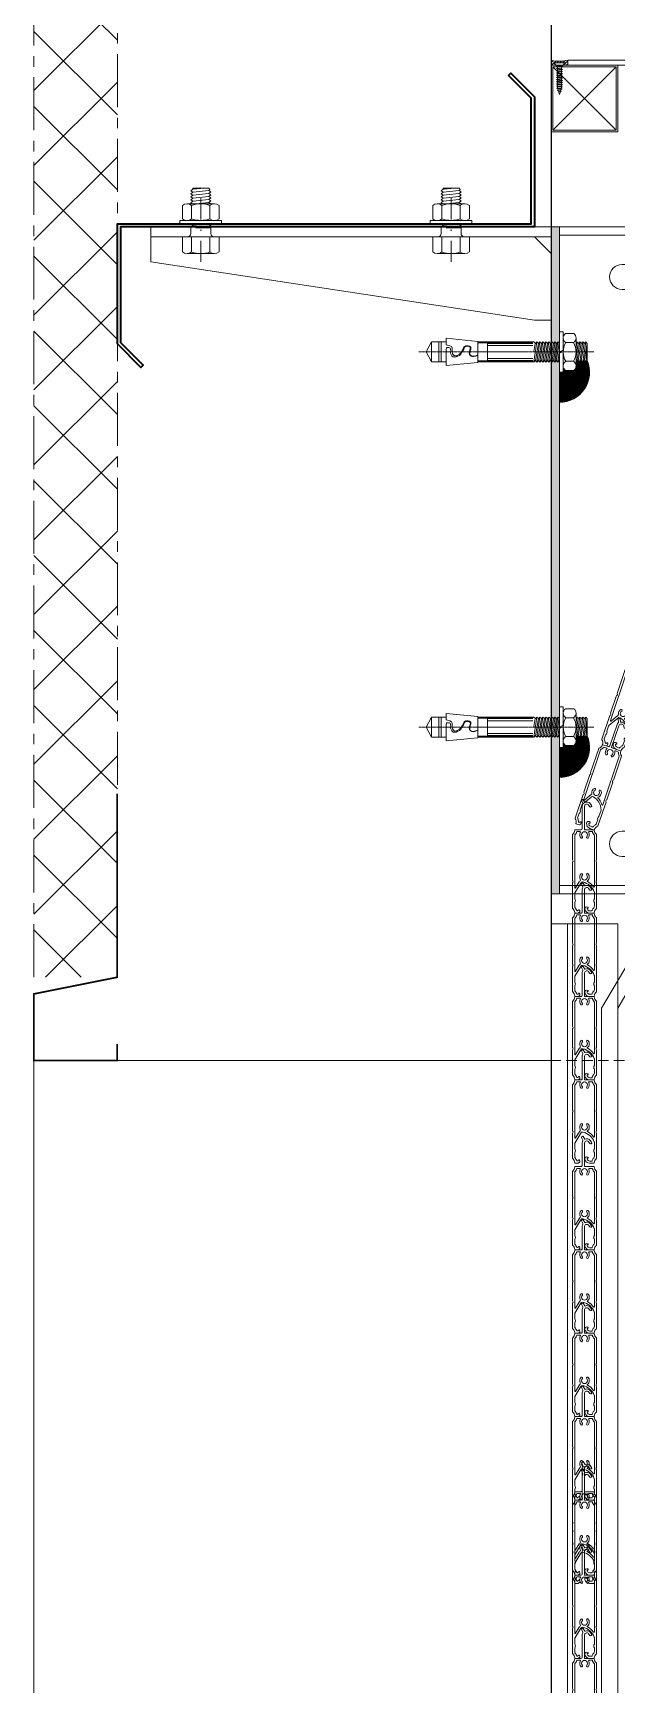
# Model space of a CAD drawing. Header units: millimetres. Extents: x -547695 to 905972, y -1055718 to 167349.
# Drawn here: x -528652 to -528302, y -937552 to -936561 of the extents above; entities that cross this region are included whole.
import ezdxf
from ezdxf.xclip import XClip

# ---------------------------------------------------------------- set-up
doc = ezdxf.new("R2010")
doc.units = ezdxf.units.MM
doc.header["$XCLIPFRAME"] = 0
for name, pattern in [('$0$CENTER', [2, 1.25, -0.25, 0.25, -0.25]), ('$0$CENTER2', [1.125, 0.75, -0.125, 0.125, -0.125]), ('$0$HIDDEN', [9.525, 6.35, -3.175]), ('CENTER', [50.8, 31.75, -6.35, 6.35, -6.35]), ('DASHDOT', [25.4, 12.7, -6.35, 0, -6.35])]:
    doc.linetypes.add(name, pattern=pattern)
for name, color, linetype, lineweight in [('$0$A-DOOR', 142, 'Continuous', 9), ('$0$A-EQPM', 127, 'Continuous', 9), ('$0$A-FINE', 255, 'Continuous', 5), ('$0$A-HIDD', 45, '$0$HIDDEN', 9), ('$0$A-LIFT', 3, 'Continuous', 9), ('$0$A-PATT', 252, 'Continuous', 9), ('A-FINE', 255, 'Continuous', 25), ('A-GRID', 250, 'CENTER', 15), ('A-HEVY', 111, 'Continuous', 35), ('A-PATT', 252, 'Continuous', 9), ('S-GRID-AXIS', 5, 'DASHDOT', 18)]:
    doc.layers.add(name, color=color, linetype=linetype, lineweight=lineweight)
doc.layers.add('7a-Flashing_01', color=1, linetype='Continuous')

# ---------------------------------------------------------------- blocks, each defined once
blk = doc.blocks.new('_ECU_M12')
at = {"layer": 'A-PATT'}
h = blk.add_hatch(color=256, dxfattribs=at)
h.dxf.hatch_style = 1
h.paths.add_polyline_path([(0, 10), (-8.23, 10, -0.176633), (-5.48, 9, -0.090415)])
h.paths.add_polyline_path([(8.23, 10), (0, 10, -0.090415), (5.48, 9, -0.176633)])
h = blk.add_hatch(color=256, dxfattribs=at)
h.dxf.hatch_style = 1
h.paths.add_polyline_path([(-5.48, 1, -0.176633), (-8.23, 0), (0, 0, -0.090415)])
h.paths.add_polyline_path([(5.48, 1, -0.090415), (0, 0), (8.23, 0, -0.176633)])
for p, q in [((-8.23, 10), (8.23, 10)), ((-10.97, 1), (-10.97, 9)), ((8.23, 0), (-8.23, 0)), ((-5.48, 1), (-5.48, 9)), ((5.48, 1), (5.48, 9)), ((10.97, 1), (10.97, 9))]:
    blk.add_line(p, q, dxfattribs=at)
for centre, radius, start, end in [((-8.23, 5.74), 4.26, 49.93201, 130.06799), ((0, -5.54), 15.54, 69.33452, 110.66548), ((8.23, 5.74), 4.26, 49.93201, 130.06799), ((-8.23, 4.26), 4.26, 229.93201, 310.06799), ((0, 15.54), 15.54, 249.33452, 290.66548), ((8.23, 4.26), 4.26, 229.93201, 310.06799)]:
    blk.add_arc(centre, radius, start, end, dxfattribs=at)
blk = doc.blocks.new('*U48')
h = blk.add_hatch(color=256)
h.dxf.hatch_style = 1
h.paths.add_polyline_path([(-0.23, -10, -0.086761), (-5.48, -9, -0.176633), (-8.23, -10)])
h.paths.add_polyline_path([(8.23, -10, -0.176633), (5.48, -9, -0.086761), (0.23, -10)])
for p, q in [((-6, 19.9), (6, 19.9)), ((-4.8, 29.31), (-5.4, 28.38)), ((-5.4, 28.38), (-4.8, 27.87)), ((-4.8, 29.31), (4.8, 29.31)), ((0, 29), (0, 29.31)), ((4.8, 28.71), (0, 29)), ((4.8, 28.71), (4.8, 29.31)), ((4.8, 28.71), (6, 27.7)), ((6, 27.7), (4.8, 26.92)), ((-10.97, 0), (-10.97, -9)), ((10.97, 0), (-10.97, 0)), ((-5.06, 7.9), (-6, 7.29)), ((-6, 7.29), (-4.8, 6.27)), ((-4.8, 6.27), (-6, 5.49)), ((-6, 5.49), (-6, 2)), ((-6, 5.49), (2.99, 5.49)), ((-5.48, 0), (-5.48, -9)), ((2.99, 5.49), (-4.8, 6.27)), ((4.79, 7.11), (6, 6.08)), ((5.48, 0), (5.48, -9)), ((6, 7.91), (6, 7.9)), ((6, 6.08), (6, 2)), ((10.97, 0), (10.97, -9)), ((-8.23, -10), (8.23, -10))]:
    blk.add_line(p, q)
for points in [[(4.8, 26.92), (6, 25.9), (4.8, 25.12), (-4.8, 26.08), (-6, 27.1), (-4.8, 27.87)], [(4.8, 25.12), (6, 24.1), (4.8, 23.32), (-4.8, 24.28), (-6, 25.3), (-4.8, 26.08)], [(4.8, 23.32), (6, 22.3), (4.8, 21.52), (-4.8, 22.48), (-6, 23.5), (-4.8, 24.28)]]:
    blk.add_lwpolyline(points, close=True)
for points in [[(2.99, 19.9), (-4.8, 20.68), (-6, 21.7), (-4.8, 22.48), (4.8, 21.52), (6, 20.5), (5.08, 19.9)], [(-6, 19.9), (-4.8, 20.68), (2.99, 19.9)], [(5.98, 7.9), (5.99, 7.89), (4.79, 7.11), (-3.14, 7.9)]]:
    blk.add_lwpolyline(points)
blk.add_lwpolyline([(-12.5, 7.9), (12.5, 7.9), (12.5, 9.4, 0.414214), (12, 9.9), (-12, 9.9, 0.414214), (-12.5, 9.4)], format="xyb", close=True)
for centre, radius, start, end in [((-8, 2), 2, 270, 0), ((8, 2), 2, 180, 270), ((-8.23, -5.74), 4.26, 229.93201, 310.06799), ((0, 5.51), 15.52, 249.29861, 290.70139), ((8.23, -5.74), 4.26, 229.93201, 310.06799)]:
    blk.add_arc(centre, radius, start, end)
at = {"layer": 'S-GRID-AXIS', "color": 250}
blk.add_line((0, -15), (0, 32), dxfattribs=at)
blk.add_blockref('_ECU_M12', (0, 9.9))
blk = doc.blocks.new('*U47')
h = blk.add_hatch(color=256)
h.dxf.hatch_style = 1
h.paths.add_polyline_path([(-0.23, -10, -0.086761), (-5.48, -9, -0.176633), (-8.23, -10)])
h.paths.add_polyline_path([(8.23, -10, -0.176633), (5.48, -9, -0.086761), (0.23, -10)])
for p, q in [((-6, 19.9), (6, 19.9)), ((-4.8, 29.31), (-5.4, 28.38)), ((-5.4, 28.38), (-4.8, 27.87)), ((-4.8, 29.31), (4.8, 29.31)), ((0, 29), (0, 29.31)), ((4.8, 28.71), (0, 29)), ((4.8, 28.71), (4.8, 29.31)), ((4.8, 28.71), (6, 27.7)), ((6, 27.7), (4.8, 26.92)), ((-10.97, 0), (-10.97, -9)), ((10.97, 0), (-10.97, 0)), ((-5.06, 7.9), (-6, 7.29)), ((-6, 7.29), (-4.8, 6.27)), ((-4.8, 6.27), (-6, 5.49)), ((-6, 5.49), (-6, 2)), ((-6, 5.49), (2.99, 5.49)), ((-5.48, 0), (-5.48, -9)), ((2.99, 5.49), (-4.8, 6.27)), ((4.79, 7.11), (6, 6.08)), ((5.48, 0), (5.48, -9)), ((6, 7.91), (6, 7.9)), ((6, 6.08), (6, 2)), ((10.97, 0), (10.97, -9)), ((-8.23, -10), (8.23, -10))]:
    blk.add_line(p, q)
for points in [[(4.8, 26.92), (6, 25.9), (4.8, 25.12), (-4.8, 26.08), (-6, 27.1), (-4.8, 27.87)], [(4.8, 25.12), (6, 24.1), (4.8, 23.32), (-4.8, 24.28), (-6, 25.3), (-4.8, 26.08)], [(4.8, 23.32), (6, 22.3), (4.8, 21.52), (-4.8, 22.48), (-6, 23.5), (-4.8, 24.28)]]:
    blk.add_lwpolyline(points, close=True)
for points in [[(2.99, 19.9), (-4.8, 20.68), (-6, 21.7), (-4.8, 22.48), (4.8, 21.52), (6, 20.5), (5.08, 19.9)], [(-6, 19.9), (-4.8, 20.68), (2.99, 19.9)], [(5.98, 7.9), (5.99, 7.89), (4.79, 7.11), (-3.14, 7.9)]]:
    blk.add_lwpolyline(points)
blk.add_lwpolyline([(-12.5, 7.9), (12.5, 7.9), (12.5, 9.4, 0.414214), (12, 9.9), (-12, 9.9, 0.414214), (-12.5, 9.4)], format="xyb", close=True)
for centre, radius, start, end in [((-8, 2), 2, 270, 0), ((8, 2), 2, 180, 270), ((-8.23, -5.74), 4.26, 229.93201, 310.06799), ((0, 5.51), 15.52, 249.29861, 290.70139), ((8.23, -5.74), 4.26, 229.93201, 310.06799)]:
    blk.add_arc(centre, radius, start, end)
at = {"layer": 'S-GRID-AXIS', "color": 250}
blk.add_line((0, -15), (0, 32), dxfattribs=at)
blk.add_blockref('_ECU_M12', (0, 9.9))
blk = doc.blocks.new('BXG')
blk.add_lwpolyline([(-78, 10), (0, 10), (0, 258.1), (69.31, 258.1), (82.9, 244.51), (84.24, 245.86), (70.1, 260), (-1.9, 260), (-1.9, 11.9), (-77.21, 11.9), (-90.8, 25.49), (-92.14, 24.14)], close=True)
at = {"layer": 'A-PATT', "ltscale": 2.5}
for points in [[(6, 0), (0, 0), (0, 240), (6, 240)], [(16, 0), (6, 10), (6, 240), (21, 240), (56, 10), (56, 0)]]:
    blk.add_lwpolyline(points, close=True, dxfattribs=at)
at = {"layer": 'A-PATT', "ltscale": 2.5, "rotation": 90}
for name, p in [('*U47', (6, 210)), ('*U48', (6, 60))]:
    blk.add_blockref(name, p, dxfattribs=at)
blk = doc.blocks.new('3g3g')
at = {"layer": 'A-PATT'}
h = blk.add_hatch(dxfattribs=at)
h.set_pattern_fill('ANSI37', color=256, scale=10)
h.set_pattern_definition([(45, (-417346.407, 321578.19), (-22.4506403, 22.4506403), []), (135, (-417346.407, 321578.19), (-22.4506403, -22.4506403), [])])
h.paths.add_polyline_path([(-10, 150), (-60, 150), (-60, 18450), (-10, 18450)])
blk.add_lwpolyline([(-10, 150), (-60, 150), (-60, 18450), (-10, 18450)], close=True)
at = {"layer": 'A-PATT', "ltscale": 0.3}
blk.add_lwpolyline([(250, 0), (250, 18450)], dxfattribs=at)
at = {"layer": 'A-HEVY', "xscale": -1, "rotation": 89.99999999999997}
blk.add_blockref('BXG', (250, 4000), dxfattribs=at)
blk = doc.blocks.new('$0$MTY')
for points in [[(626.11, -64799.93, -0.090196), (626.15, -64800.14), (626.15, -64804.13, 0.368278), (626.15, -64806.35), (626.15, -64808.48, -0.182607), (625.75, -64809.53, 0.096718), (624.89, -64810.99, -0.176758), (624.55, -64811.41), (623.19, -64811.41, -0.247641), (621.81, -64810.27, -0.460334), (622.04, -64809.75, 0.7323), (622.2, -64809.07, 0.638251), (620.41, -64810.41, 0.326604), (623.25, -64812.71), (625.79, -64812.71, 0.391294), (626.09, -64812.43, -0.198956), (627.34, -64809.98, 0.219541), (627.45, -64809.75), (627.45, -64794.61, -0.461538), (627.45, -64793.31), (627.45, -64782.11, -0.461538), (627.45, -64780.81), (627.45, -64765.67, 0.219541), (627.34, -64765.44, -0.198956), (626.09, -64762.98, 0.391294), (625.79, -64762.71), (620.44, -64762.71, -0.388859), (620.14, -64762.43), (620.14, -64748.91, -0.726905), (622.68, -64747.88), (623.48, -64748.92, 0.894046), (624.47, -64748.17), (623.58, -64747, 0.357314), (620.68, -64746.35, -0.31829), (620.36, -64746.3), (619.5, -64744.69, 0.333118), (619.19, -64744.56), (618.55, -64744.91, 0.4202), (618.45, -64745.23), (619.25, -64746.87, -0.283488), (619.26, -64747.28, 0.119039), (618.84, -64748.35), (618.84, -64761.91, -0.414214), (618.04, -64762.71), (614.7, -64762.71, 0.391294), (614.4, -64762.98, -0.198956), (613.15, -64765.44, 0.219541), (613.05, -64765.67), (613.05, -64780.81, -0.461538), (613.05, -64782.11), (613.05, -64793.31, -0.461538), (613.05, -64794.61), (613.05, -64809.75, 0.219541), (613.15, -64809.98, -0.198942), (614.4, -64812.43, 0.390366), (614.7, -64812.71), (616.48, -64812.71, 0.172119), (616.63, -64812.64), (617.35, -64811.95, 0.171024), (617.4, -64811.83), (617.4, -64811.21, 0.908513), (616.37, -64811.07, -0.468804), (615.6, -64811.23, 0.084333), (614.44, -64809.26, -0.199939), (614.35, -64809.05), (614.35, -64806.35, 0.368278), (614.35, -64804.13), (614.35, -64800.93, -0.132117), (614.43, -64800.62), (617.99, -64794.65, -0.289287), (619.22, -64794.04, -0.243866), (626.11, -64799.93)], [(614.35, -64797.44), (614.35, -64766.06, -0.196067), (614.43, -64765.85, 0.142518), (615.55, -64763.81), (617.47, -64763.81, -0.554704), (617.72, -64764.31, 0.323726), (618.17, -64767.67, 0.91687), (618.95, -64766.89, -2.282982), (621.55, -64766.89, 0.925267), (622.33, -64767.66, 0.32336), (622.77, -64764.32, -0.602267), (623.02, -64763.81), (624.94, -64763.81, 0.142518), (626.06, -64765.85, -0.196067), (626.15, -64766.06), (626.15, -64796.77, -0.734386), (625.6, -64796.94, 0.120007), (622, -64793.74, -0.641171), (622, -64793.37, 0.455001), (622.26, -64789.04, 0.842101), (621.55, -64789.89, -2.282982), (618.95, -64789.89, 0.880595), (618.19, -64789.08, 0.325978), (617.71, -64792.43, -0.340176), (617.55, -64793.29, 0.020475), (617.01, -64794), (614.9, -64797.57, -0.729569), (614.35, -64797.44)]]:
    blk.add_lwpolyline(points, format="xyb")
blk = doc.blocks.new('$0$no thep m12x160')
for p, q in [((147.75, -12.14), (147.75, 12.14)), ((147.75, 12.14), (149.96, 12.14)), ((149.96, -12.14), (149.96, 12.14)), ((151.28, 11.04), (156.31, 11.04)), ((70.95, 6), (67.75, 0)), ((70.95, -6), (67.75, 0)), ((70.95, 6), (70.95, 0)), ((79.81, 6), (70.95, 6)), ((70.95, -6), (70.95, 0)), ((75.37, 6), (75.37, 0)), ((75.37, -6), (75.37, 0)), ((76.81, 6.01), (76.81, -0.1)), ((76.81, -6.01), (76.81, 0.1)), ((79.81, 8.21), (98.72, 6.33)), ((79.81, 8.21), (79.81, 4.31)), ((79.81, 1.86), (79.81, 0)), ((79.81, -8.21), (79.81, 0)), ((132.42, 6), (98.66, 6)), ((98.72, 6.33), (98.72, 0)), ((98.72, -6.33), (98.72, 0)), ((98.73, 5.39), (104.49, 5.39)), ((104.49, 5.39), (104.49, 0)), ((104.49, -5.39), (104.49, 0)), ((131.75, 5.75), (104.81, 5.75)), ((131.75, 5.4), (104.81, 5.4)), ((131.75, 5.09), (104.81, 5.09)), ((131.75, 3.83), (104.81, 3.83)), ((134.21, 6), (132.38, -6)), ((132.39, 0.34), (133.22, 5.1)), ((133.32, 5.1), (132.42, 6)), ((133.32, 5.1), (134.22, 6)), ((133.32, -5.14), (135.11, 5.1)), ((136.01, 6), (134.17, -6)), ((135.12, 5.1), (134.22, 6)), ((135.11, -5.14), (136.9, 5.1)), ((135.12, 5.1), (136.02, 6)), ((137.8, 6), (135.97, -6)), ((136.94, 5.1), (136.04, 6)), ((136.9, -5.14), (138.69, 5.1)), ((136.94, 5.1), (137.84, 6)), ((139.59, 6), (137.76, -6)), ((138.74, 5.1), (137.84, 6)), ((138.74, 5.1), (139.64, 6)), ((138.74, -5.14), (140.52, 5.1)), ((141.42, 6), (139.59, -6)), ((140.54, 5.1), (139.64, 6)), ((140.53, -5.14), (142.32, 5.1)), ((140.54, 5.1), (141.44, 6)), ((143.22, 6), (141.39, -6)), ((142.34, 5.1), (141.44, 6)), ((142.34, 5.1), (143.24, 6)), ((142.36, -5.14), (144.15, 5.1)), ((145.05, 6), (143.22, -6)), ((144.14, 5.1), (143.24, 6)), ((144.14, 5.1), (145.04, 6)), ((145.95, 5.1), (144.16, -5.14)), ((146.81, 6), (144.97, -6)), ((145.94, 5.1), (145.04, 6)), ((147.62, 5.1), (145.83, -5.14)), ((145.94, 5.1), (146.84, 6)), ((147.75, 0.92), (146.69, -6)), ((147.74, 5.1), (146.84, 6)), ((147.75, 0), (149.96, 1.1)), ((147.75, -0.78), (149.96, 0.32)), ((156.11, 5.6), (151.48, 5.6)), ((157.64, -8.39), (157.64, 8.39)), ((157.64, 3.01), (158.09, 6)), ((157.64, 5.54), (158.09, 6)), ((158.99, 5.1), (157.64, -2.66)), ((158.06, -6), (159.89, 6)), ((158.99, 5.1), (158.09, 6)), ((158.99, 5.1), (159.89, 6)), ((159, -5.14), (160.79, 5.1)), ((161.69, 6), (159.86, -6)), ((160.79, 5.1), (159.89, 6)), ((160.79, 5.1), (161.69, 6)), ((162.59, 5.1), (160.8, -5.14)), ((162.59, 5.1), (161.69, 6)), ((163.49, 6), (161.74, -6)), ((162.59, 5.1), (163.49, 6)), ((164.39, 5.1), (162.6, -5.14)), ((164.39, 5.1), (163.49, 6)), ((163.52, -6.04), (164.39, 5.1)), ((164.37, -5.14), (164.37, 5.04)), ((79.81, -6), (70.95, -6)), ((79.81, -8.21), (98.72, -6.33)), ((132.42, -6), (98.66, -6)), ((98.73, -5.39), (104.49, -5.39)), ((131.75, -3.83), (104.81, -3.83)), ((131.75, -5.09), (104.81, -5.09)), ((131.75, -5.4), (104.81, -5.4)), ((131.75, -5.75), (104.81, -5.75)), ((132.33, -6.04), (133.23, -5.14)), ((134.13, -6.04), (133.23, -5.14)), ((134.13, -6.04), (135.03, -5.14)), ((135.95, -6.04), (135.05, -5.14)), ((135.95, -6.04), (136.85, -5.14)), ((137.75, -6.04), (136.85, -5.14)), ((137.75, -6.04), (138.65, -5.14)), ((139.55, -6.04), (138.65, -5.14)), ((139.55, -6.04), (140.45, -5.14)), ((141.35, -6.04), (140.45, -5.14)), ((141.35, -6.04), (142.25, -5.14)), ((143.15, -6.04), (142.25, -5.14)), ((143.15, -6.04), (144.05, -5.14)), ((144.95, -6.04), (144.05, -5.14)), ((144.95, -6.04), (145.85, -5.14)), ((146.75, -6.04), (145.85, -5.14)), ((146.71, -6.04), (147.61, -5.14)), ((156.11, -5.6), (151.48, -5.6)), ((158.1, -6.04), (157.64, -5.58)), ((158.1, -6.04), (159, -5.14)), ((159.9, -6.04), (159, -5.14)), ((159.9, -6.04), (160.8, -5.14)), ((161.7, -6.04), (160.8, -5.14)), ((161.7, -6.04), (162.6, -5.14)), ((163.52, -6.04), (162.62, -5.14)), ((163.47, -6.04), (164.37, -5.14)), ((147.75, -12.14), (149.96, -12.14)), ((151.28, -11.04), (156.31, -11.04))]:
    blk.add_line(p, q)
at = {"linetype": '$0$CENTER2'}
blk.add_line((168.33, 0), (63.38, 0), dxfattribs=at)
at = {"linetype": '$0$CENTER'}
blk.add_line((127.59, 0), (97.72, 0), dxfattribs=at)
for points in [[(98.72, -1.77), (97.65, -2.25), (96.06, -2.57), (94.94, -2.41), (94.35, -1.93), (93.99, -1.19), (93.99, -0.33), (94.19, 0.69), (94.62, 1.74), (94.62, 2.91), (93.82, 3.5), (92.97, 3.77), (91.53, 3.72), (90.68, 3.13), (90.26, 2.39), (89.41, 0.73), (88.77, -0.27), (87.75, -1.23), (86.48, -2.03), (86.15, -2.25), (84.77, -2.36), (84.34, -1.98), (83.71, -1.07), (83.34, 0.1), (83.39, 1.11), (83.44, 2.33), (83.02, 3.24), (82.1, 3.77), (80.56, 4.09), (79.81, 4.31)], [(98.72, -1.88), (97.55, -2.51), (96.21, -2.78), (95.11, -2.72), (94.35, -2.3), (93.77, -1.5), (93.67, -0.12), (93.82, 0.47), (94.09, 1.21), (94.35, 1.91), (94.3, 2.55), (94.04, 3.03), (93.4, 3.29), (92.75, 3.45), (92.28, 3.45), (91.64, 3.35), (90.89, 2.81), (90.31, 1.74), (89.77, 0.69), (89.29, -0.17), (88.87, -0.97), (88.39, -1.5), (87.75, -2.03), (86.85, -2.51), (85.78, -2.94), (84.83, -3.05), (84.08, -2.94), (83.22, -2.25), (82.48, -0.65), (82.54, 0.42), (82.43, 1.64), (82.17, 2.33), (81.79, 2.49), (81.2, 2.6), (80.83, 2.6), (80.51, 2.65), (80.19, 2.49), (80.08, 2.28), (79.81, 1.8)]]:
    blk.add_lwpolyline(points)
for centre, radius, start, end in [((153.27, 8.39), 3.31, 126.80862, 237.35511), ((154.32, 8.39), 3.31, 302.64489, 53.19138), ((161, 0), 11.04, 149.52259, 210.47741), ((146.6, 0), 11.04, 329.52259, 30.47741), ((153.27, -8.39), 3.31, 122.64489, 233.19138), ((154.32, -8.39), 3.31, 306.80862, 57.35511)]:
    blk.add_arc(centre, radius, start, end)
blk = doc.blocks.new('$0$A$C33A10B6B')
for p, q in [((14.22, 1.75), (14.68, -1.75)), ((15.56, 1.64), (15.94, -1.51)), ((15.76, 0), (15.94, -1.51)), ((0.2, -2.75), (0.2, -2.75))]:
    blk.add_line(p, q)
for points in [[(3.86, -1.15), (2.88, -1.15), (0.2, -3.4), (0.2, 3.4), (2.88, 1.15), (3.47, 1.15)], [(2.3, -1.15), (2.3, 1.15)], [(4.19, -1.75), (4.41, -1.15), (4.01, 1.15), (3.73, 1.75), (3.47, 1.15), (3.86, -1.15), (4.19, -1.75), (3.73, 1.75)], [(4.01, 1.15), (4.78, 1.15)], [(5.5, -1.75), (5.72, -1.15), (5.33, 1.15), (5.04, 1.75), (4.78, 1.15), (5.17, -1.15), (5.5, -1.75), (5.04, 1.75)], [(5.33, 1.15), (6.09, 1.15)], [(6.81, -1.75), (7.03, -1.15), (6.64, 1.15), (6.35, 1.75), (6.09, 1.15), (6.49, -1.15), (6.81, -1.75), (6.35, 1.75)], [(6.64, 1.15), (7.4, 1.15)], [(8.12, -1.75), (8.34, -1.15), (7.95, 1.15), (7.66, 1.75), (7.4, 1.15), (7.8, -1.15), (8.12, -1.75), (7.66, 1.75)], [(7.95, 1.15), (8.71, 1.15)], [(9.43, -1.75), (9.65, -1.15), (9.26, 1.15), (8.97, 1.75), (8.71, 1.15), (9.11, -1.15), (9.43, -1.75), (8.97, 1.75)], [(9.26, 1.15), (10.02, 1.15)], [(10.74, -1.75), (10.97, -1.15), (10.57, 1.15), (10.28, 1.75), (10.02, 1.15), (10.42, -1.15), (10.74, -1.75), (10.28, 1.75)], [(10.57, 1.15), (11.33, 1.15)], [(12.05, -1.75), (12.28, -1.15), (11.88, 1.15), (11.6, 1.75), (11.33, 1.15), (11.73, -1.15), (12.05, -1.75), (11.6, 1.75)], [(11.88, 1.15), (12.64, 1.15)], [(13.36, -1.75), (13.59, -1.15), (13.19, 1.15), (12.91, 1.75), (12.64, 1.15), (13.04, -1.15), (13.36, -1.75), (12.91, 1.75)], [(13.19, 1.15), (13.96, 1.15)], [(14.68, -1.75), (14.9, -1.15), (14.5, 1.15), (14.22, 1.75), (13.96, 1.15), (14.35, -1.15), (14.68, -1.75), (14.22, 1.75)], [(14.5, 1.15), (15.27, 1.15)], [(15.94, -1.51), (16.14, -0.86), (15.84, 1.04), (15.56, 1.64), (15.27, 1.15), (15.63, -1), (15.94, -1.51), (15.56, 1.64)], [(16.77, 0.75), (15.84, 1.04)], [(17.21, -1.19), (17.39, -0.51), (17.32, 0.58), (16.92, 1.14), (16.77, 0.75), (16.94, -0.64), (17.21, -1.19), (16.92, 1.14)], [(17.32, 0.58), (19.2, 0), (17.39, -0.51)], [(4.41, -1.15), (5.17, -1.15)], [(5.72, -1.15), (6.49, -1.15)], [(7.03, -1.15), (7.8, -1.15)], [(8.34, -1.15), (9.11, -1.15)], [(9.65, -1.15), (10.42, -1.15)], [(10.97, -1.15), (11.73, -1.15)], [(12.28, -1.15), (13.04, -1.15)], [(13.59, -1.15), (14.35, -1.15)], [(15.63, -1), (15.11, -1.15), (14.9, -1.15)], [(16.94, -0.64), (16.14, -0.86)]]:
    blk.add_lwpolyline(points)
blk = doc.blocks.new('$0$CC 3200 - MC')
at = {"layer": '$0$A-DOOR', "linetype": 'Continuous', "ltscale": 10}
h = blk.add_hatch(color=256, dxfattribs=at)
h.dxf.hatch_style = 1
h.paths.add_polyline_path([(-5, 500.01), (0, 500.01), (0, 100.01), (-5, 100.01)])
at = {"layer": '$0$A-PATT'}
h = blk.add_hatch(dxfattribs=at)
h.set_pattern_fill('ANSI31', color=256, scale=10, angle=-90)
h.set_pattern_definition([(315, (91418.2854, 98061.8787), (0.883883476, 0.883883476), [])])
edge = h.paths.add_edge_path()
edge.add_line((-9.93, 600), (-9.93, 597))
edge.add_line((-9.93, 597), (-7.16, 597))
edge.add_line((-7.16, 597), (-8.4, 598.47))
edge.add_line((-8.4, 598.47), (-1.6, 598.47))
edge.add_line((-1.6, 598.47), (-2.83, 597))
edge.add_line((-2.83, 597), (-0.02, 597))
edge.add_line((-0.02, 597), (0, 599.93))
edge.add_arc((-4.83, 619.56), 20.21, 255.37139, 283.81867, ccw=False)
h = blk.add_hatch(dxfattribs=at)
h.set_pattern_fill('ANSI31', color=256, scale=5, angle=90)
h.set_pattern_definition([(135, (-247420.6953, -384903.2232), (-0.4419417382, -0.4419417382), [])])
h.paths.add_polyline_path([(-13.56, 413.97, -0.23635), (-14.89, 416.63), (-14.89, 419.44), (-15.35, 418.97), (-16.25, 419.87), (-17.15, 418.97), (-18.05, 419.87), (-18.99, 418.94), (-19, 419.01), (-19.86, 419.88), (-20.77, 418.97), (-20.78, 419.02), (-21.62, 419.87, 0.248007), (-20.14, 403.08), (-7.16, 394.97, 0.030077), (-4.99, 394.84), (-5, 412.87), (-7.21, 412.87), (-7.21, 416.63, -0.23635), (-8.53, 413.98)])
h.paths.add_polyline_path([(-20.14, 403.08, 0.222771), (-7.16, 394.97)], flags=17)
h = blk.add_hatch(dxfattribs=at)
h.set_pattern_fill('ANSI31', color=256, scale=5, angle=90)
h.set_pattern_definition([(135, (-247420.6953, -385128.2232), (-0.4419417382, -0.4419417382), [])])
h.paths.add_polyline_path([(-13.56, 188.97, -0.23635), (-14.89, 191.63), (-14.89, 194.44), (-15.35, 193.97), (-16.25, 194.87), (-17.15, 193.97), (-18.05, 194.87), (-18.99, 193.94), (-19, 194.01), (-19.86, 194.88), (-20.77, 193.97), (-20.78, 194.02), (-21.62, 194.87, 0.248007), (-20.14, 178.08), (-7.16, 169.97, 0.030077), (-4.99, 169.84), (-5, 187.87), (-7.21, 187.87), (-7.21, 191.63, -0.23635), (-8.53, 188.98)])
h.paths.add_polyline_path([(-20.14, 178.08, 0.222771), (-7.16, 169.97)], flags=17)
at = {"layer": '$0$A-DOOR', "linetype": 'Continuous', "ltscale": 10}
for points in [[(-600, 500.01), (-5, 500.01), (-5, 495.01), (-600, 495.01)], [(-5, 500.01), (0, 500.01), (0, 100.01), (-5, 100.01)], [(-600, 105.01), (-5, 105.01), (-5, 100.01), (-600, 100.01)]]:
    blk.add_lwpolyline(points, close=True, dxfattribs=at)
blk.add_lwpolyline([(-600, 100.01), (0, 100.01), (0, 500.01), (-600, 500.01), (-600, 100.01)], dxfattribs=at)
at = {"layer": '$0$A-DOOR'}
for points in [[(-42.5, 462.51, 1), (-42.5, 477.51), (-67.5, 477.51, 1), (-67.5, 462.51)], [(-42.5, 137.51, -1), (-42.5, 122.51), (-67.5, 122.51, -1), (-67.5, 137.51)]]:
    blk.add_lwpolyline(points, format="xyb", close=True, dxfattribs=at)
blk.add_lwpolyline([(-9.83, 81.94), (-9.83, -3399.99), (-30.17, -3399.99), (-30.17, 31.52), (-60.11, 81.94), (-69.59, 81.94), (-40.04, 31.52), (-40.04, -3399.99), (0, -3399.99), (0, 81.94), (-40.04, 81.94), (-40.04, -3399.99)], dxfattribs=at)
at = {"layer": '$0$A-FINE'}
blk.add_lwpolyline([(-9.93, 597.02), (-700, 597.01), (-700, 3.01), (-63, 3), (-63, 43.02), (-60, 43.02), (-60, 3, -0.414218), (-63, 0), (-698, 0.01, -0.414214), (-703, 5.01), (-703, 595.01, -0.414214), (-698, 600.01), (-9.93, 600)], format="xyb", close=True, dxfattribs=at)
blk.add_lwpolyline([(0, 599.93), (0, 0)], dxfattribs=at)
at = {"layer": '$0$A-HIDD'}
blk.add_lwpolyline([(-63, 0), (0, 0)], dxfattribs=at)
at = {"layer": '$0$A-LIFT'}
for points in [[(-40, 597), (-40, 557), (0, 557), (0, 597)], [(-39, 596), (-39, 558), (-1, 558), (-1, 596)]]:
    blk.add_lwpolyline(points, close=True, dxfattribs=at)
at = {"layer": '$0$A-PATT', "ltscale": 0.1}
for p, q in [((-1, 596), (-39, 558)), ((-1, 558), (-39, 596))]:
    blk.add_line(p, q, dxfattribs=at)
at = {"layer": '$0$A-PATT'}
blk.add_line((-10.02, 595), (-10.02, 595.02), dxfattribs=at)
at = {"layer": '$0$A-PATT', "linetype": 'ByBlock'}
blk.add_line((-9.93, 600), (-9.93, 597), dxfattribs=at)
at = {"layer": '$0$A-PATT'}
blk.add_lwpolyline([(-9.93, 600), (-9.93, 597), (-0.02, 597), (0, 599.93)], dxfattribs=at)
for centre, radius, start, end in [((-4.83, 619.56), 20.21, 255.37138, 283.81867), ((-5, 412.87), 18.04, 157.17997, 270.0229), ((-5, 187.87), 18.04, 157.17997, 270.0229)]:
    blk.add_arc(centre, radius, start, end, dxfattribs=at)
at = {"layer": '$0$A-EQPM', "linetype": 'Continuous', "xscale": -1, "rotation": 18.61009160388945}
for p in [(-20131.87, 61809.35, 0), (-20115.91, 61761.97, 0)]:
    blk.add_blockref('$0$MTY', p, dxfattribs=at)
at = {"layer": '$0$A-EQPM', "linetype": 'Continuous', "xscale": -1}
for p in [(600.25, 64901.17), (600.25, 64851.17), (600.25, 64801.17), (600.25, 64751.17), (600.25, 64699.17), (600.25, 64649.17), (600.25, 64599.17), (600.25, 64549.17), (600.25, 64504.16), (600.25, 64499.17), (600.25, 64454.16), (600.25, 64404.16)]:
    blk.add_blockref('$0$MTY', p, dxfattribs=at)
at = {"layer": '$0$A-PATT', "rotation": 270}
blk.add_blockref('$0$A$C33A10B6B', (-5, 598.66), dxfattribs=at)
at = {"layer": '$0$A-PATT', "xscale": -1, "rotation": 359.9989783107193}
for p in [(142.75, 425.01), (142.75, 200.01)]:
    blk.add_blockref('$0$no thep m12x160', p, dxfattribs=at)
blk = doc.blocks.new('diem chan tole')
at = {"layer": '7a-Flashing_01', "const_width": 1}
blk.add_lwpolyline([(0, -40), (0, -50), (-49.97, -50), (-49.97, -10), (0, 0), (0, 110)], dxfattribs=at)

msp = doc.modelspace()

# ---------------------------------------------------------------- linework, layer by layer
at = {"layer": 'A-FINE'}
msp.add_lwpolyline([(-527941.88, -940677.6), (-527941.88, -935177.6), (-528341.88, -935177.6), (-528341.88, -940677.6)], close=True, dxfattribs=at)
at = {"layer": 'A-GRID', "ltscale": 50}
msp.add_lwpolyline([(-528341.88, -944320.95), (-528341.88, -931942.46)], dxfattribs=at)
at = {"layer": 'A-PATT'}
for points in [[(-528341.88, -937177.61), (-528651.88, -937177.61)], [(-528651.88, -937177.61), (-528651.88, -940477.6), (-528591.88, -940477.6)]]:
    msp.add_lwpolyline(points, dxfattribs=at)

# ---------------------------------------------------------------- block references
at = {"layer": '$0$A-DOOR', "xscale": -1}
msp.add_blockref('$0$CC 3200 - MC', (-528341.88, -937177.61), dxfattribs=at)
at = {"layer": 'A-FINE'}
msp.add_blockref('diem chan tole', (-528601.91, -937127.61), dxfattribs=at)
at = {"layer": 'A-GRID', "ltscale": 0.3}
ref = msp.add_blockref('3g3g', (-528591.88, -940677.6), dxfattribs=at)
XClip(ref).set_block_clipping_path([(-60.999995864, 3549.9954430482), (249.999999847, 7050)])

doc.saveas('drawing.dxf')
